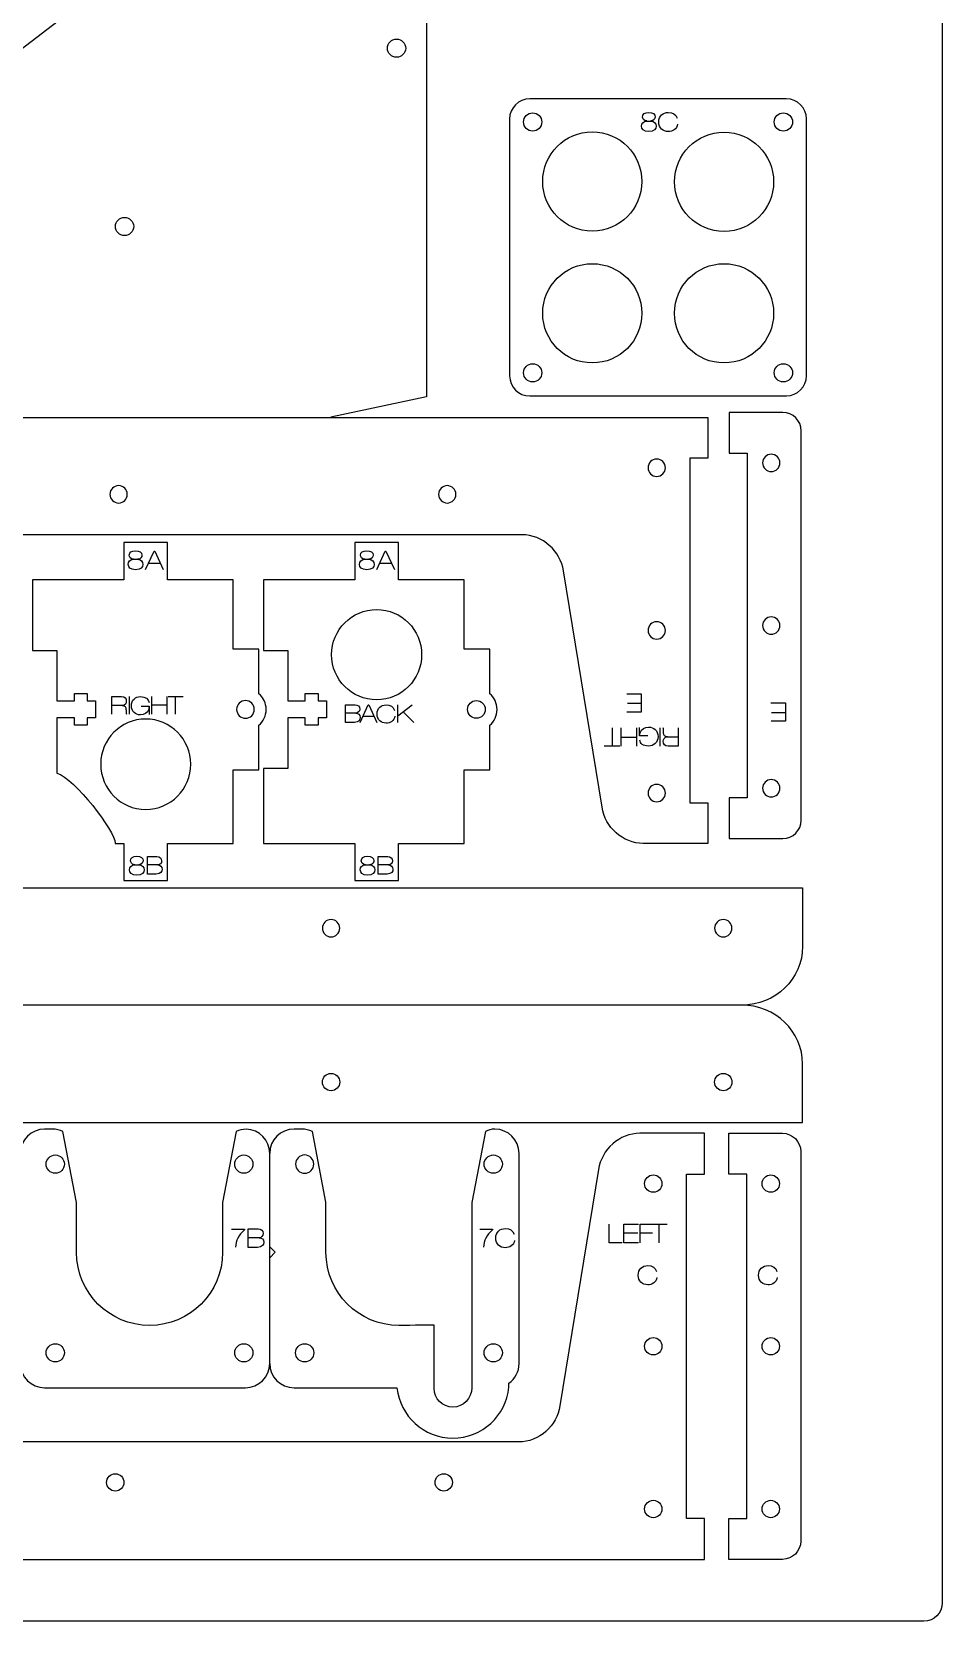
# Model space of a CAD drawing. Header units: millimetres. Extents: x 1 to 244, y 1 to 320.
# Drawn here: x 123.8 to 243.5, y 1.3 to 210.2 of the extents above; entities that cross this region are included whole.
import ezdxf

# ---------------------------------------------------------------- set-up
doc = ezdxf.new("R2010")
doc.units = ezdxf.units.MM
doc.layers.add('Layer_1', color=7, linetype='CONTINUOUS')

msp = doc.modelspace()

# ---------------------------------------------------------------- linework, layer by layer
at = {"layer": 'Layer_1', "color": 1, "true_color": 0xff0000}
for points in [[(243.532888, 317.610606), (243.532888, 3.678172), (243.532888, 3.678172)], [(101.184232, 159.507451), (81.087752, 168.336774), (81.087752, 175.563638), (90.995728, 204.475894), (93.504119, 210.195974), (110.143659, 205.710334), (121.662841, 207.335651), (128.574463, 212.595991), (175.726459, 212.595991), (175.726459, 162.192796), (163.132292, 159.507451)], [(172.968866, 208.014114), (172.968866, 208.014114)], [(223.03029, 201.363265), (217.931663, 201.363265), (194.542497, 201.356774), (189.284697, 201.356774)], [(186.631526, 198.703603), (186.639428, 170.218349), (186.639428, 164.960267)], [(189.676703, 199.517814), (189.676703, 199.517814)], [(225.690799, 164.966758), (225.683461, 193.452576), (225.683461, 198.710658)], [(223.844501, 198.317805), (223.844501, 198.317805)], [(204.03109, 190.498274), (204.03109, 190.498274)], [(221.35897, 190.449167), (221.35897, 190.449167)], [(137.197763, 184.582049), (137.197763, 184.582049)], [(204.030808, 173.171523), (204.030808, 173.171523)], [(221.35897, 173.171523), (221.35897, 173.171523)], [(188.476694, 165.351991), (188.476694, 165.351991)], [(222.64421, 164.151983), (222.64421, 164.151983)], [(189.292317, 162.307096), (194.390097, 162.307096), (217.778134, 162.314151), (217.778134, 162.314151)], [(217.778134, 162.314151), (223.03791, 162.314151)], [(27.181897, 159.490518), (212.707448, 159.490236), (212.707448, 154.130836), (212.707448, 154.130271)], [(222.574783, 160.137089), (215.513866, 160.137089), (215.513866, 154.77656), (217.874372, 154.77656), (217.874372, 109.496545), (215.513866, 109.496545), (215.513866, 104.136863), (222.574219, 104.136863)], [(224.975366, 106.53688), (224.975366, 157.737636), (224.975366, 157.736507)], [(221.040623, 154.655205), (221.040623, 154.655205)], [(212.707448, 154.130271), (210.346659, 154.130271), (210.346659, 108.849974), (212.707448, 108.849974), (212.707448, 103.490291), (212.707448, 103.490574), (204.212277, 103.490574)], [(205.980681, 154.010045), (205.980681, 154.010045)], [(135.22249, 150.518674), (135.22249, 150.518674)], [(178.429583, 150.518674), (178.429583, 150.518674)], [(188.288452, 144.065098), (182.203177, 144.065098), (19.182026, 144.065098)], [(153.661479, 123.17896), (153.661479, 129.029145), (150.301341, 129.029145), (150.301341, 138.148591), (141.661672, 138.148591), (141.661672, 143.028778), (135.901517, 143.028778), (135.901517, 138.148591), (123.901428, 138.148591), (123.901428, 128.869407), (127.101828, 128.869407), (127.101828, 122.229565), (129.394883, 122.229565), (129.394883, 123.189403), (131.074388, 123.189403), (131.074388, 122.229565), (132.185214, 122.229565), (132.185214, 119.98872), (131.074388, 119.98872), (131.074388, 119.029165), (129.394883, 119.029165), (129.394883, 119.98872), (127.101828, 119.98872), (127.101828, 112.733634), (127.101828, 112.733916)], [(184.030848, 123.17896), (184.030848, 129.029145), (180.671274, 129.029145), (180.671274, 138.148591), (172.031041, 138.148591), (172.031041, 143.028778), (166.270886, 143.028778), (166.270886, 138.148591), (154.271361, 138.148591), (154.271361, 128.869407), (157.471197, 128.869407), (157.471197, 122.229565), (159.764252, 122.229565), (159.764252, 123.189403), (161.444321, 123.189403), (161.444321, 122.229565), (162.554583, 122.229565), (162.554583, 119.98872), (161.444321, 119.98872), (161.444321, 119.029165), (159.764252, 119.029165), (159.764252, 119.98872), (157.471197, 119.98872), (157.471197, 113.350007), (154.271361, 113.350007), (154.271361, 103.510047), (166.270886, 103.510047), (166.270886, 98.62986), (172.031041, 98.62986), (172.031041, 103.510047), (180.671274, 103.510047), (180.671274, 113.189987), (184.030848, 113.189987), (184.030848, 119.039325)], [(198.792763, 108.250534), (193.707966, 139.30542)], [(205.980681, 132.630583), (205.980681, 132.630583)], [(221.040623, 133.275743), (221.040623, 133.275743)], [(175.071139, 128.309478), (175.071139, 128.309478)], [(153.061757, 121.109425), (153.061757, 121.109425)], [(183.431126, 121.109425), (183.431126, 121.109425)], [(153.661479, 113.191116), (153.661479, 119.039043)], [(134.774039, 103.507789), (134.774039, 103.510611), (135.901799, 103.510611), (135.901799, 98.630425), (141.661954, 98.630425), (141.661954, 103.510611), (150.301623, 103.510611), (150.301623, 113.190269), (153.661197, 113.190269), (153.661197, 113.190269), (153.661479, 113.191116)], [(144.701488, 113.909654), (144.701488, 113.909654)], [(205.980681, 111.250556), (205.980681, 111.250556)], [(221.040623, 111.895716), (221.040623, 111.895716)], [(56.06339, 97.673974), (62.148666, 97.673974), (225.172074, 97.673974)], [(163.156846, 91.220398), (163.156846, 91.220398)], [(214.735497, 91.220398), (214.735497, 91.220398)], [(217.17051, 82.250247), (31.64383, 82.250247), (31.64383, 76.890565), (31.644394, 76.89)], [(163.156846, 73.278403), (163.156846, 73.278403)], [(214.735497, 73.278403), (214.735497, 73.278403)], [(56.062826, 66.824827), (62.148101, 66.824827), (225.17151, 66.824827)], [(126.490534, 65.951349), (125.486106, 65.951349)], [(129.685572, 49.752076), (129.688394, 56.328983), (127.90221, 65.62002)], [(150.669641, 65.621996), (148.881481, 56.320798), (148.885432, 49.752076)], [(159.285603, 65.951631), (158.285972, 65.951631)], [(162.485721, 49.751511), (162.485439, 56.341683), (160.701794, 65.618045)], [(183.469226, 65.617763), (181.681348, 56.31854), (181.665826, 31.951482)], [(212.260972, 14.766119), (209.900748, 14.766119), (209.900748, 60.046414), (212.260972, 60.046414), (212.260972, 65.406096), (212.260972, 65.406096), (203.765519, 65.406096)], [(222.522008, 9.40559), (215.460526, 9.40559), (215.460526, 14.76499), (217.821032, 14.76499), (217.821032, 60.045285), (215.460526, 60.045285), (215.460526, 65.404967), (217.788859, 65.404685), (222.522008, 65.404967)], [(155.085854, 35.151318), (155.085854, 62.751514)], [(187.886003, 35.151318), (187.886003, 62.751514)], [(224.92259, 63.004949), (224.92259, 11.804479), (224.92259, 11.805608)], [(126.885363, 62.551136), (126.885363, 62.551136)], [(151.685359, 62.551136), (151.685359, 62.551136)], [(198.34657, 60.646136), (193.262054, 29.59154)], [(159.685794, 60.1514), (159.685794, 60.1514)], [(184.48579, 60.1514), (184.48579, 60.1514)], [(205.534488, 57.645831), (205.534488, 57.645831)], [(220.988412, 57.645831), (220.988412, 57.645831)], [(155.085854, 50.468356), (155.792539, 49.761671), (155.085854, 49.055551)], [(176.695328, 31.893909), (176.695328, 40.196031)], [(126.885363, 37.751149), (126.885363, 37.751149)], [(151.685359, 37.751149), (151.685359, 37.751149)], [(159.685794, 37.751149), (159.685794, 37.751149)], [(205.534488, 36.265813), (205.534488, 36.265813)], [(220.988412, 36.265813), (220.988412, 36.265813)], [(184.48579, 35.351413), (184.48579, 35.351413)], [(125.485541, 31.951482), (151.885737, 31.951482)], [(158.285972, 31.951482), (171.82135, 31.951482)], [(186.540368, 32.018933), (186.540368, 32.546407)], [(187.842541, 24.831574), (181.757266, 24.831574), (18.736114, 24.831574)], [(134.776014, 18.377716), (134.776014, 18.377716)], [(177.983108, 18.377716), (177.983108, 18.377716)], [(26.735986, 9.406436), (212.261537, 9.406436), (212.261537, 14.765836), (212.260972, 14.766119)], [(205.534488, 14.886345), (205.534488, 14.886345)], [(220.988412, 14.886345), (220.988412, 14.886345)], [(241.132588, 1.278154), (3.684074, 1.278154)]]:
    msp.add_lwpolyline(points, dxfattribs=at)
at = {"layer": 'Layer_1', "color": 5, "true_color": 0x0000ff}
for points in [[(204.670323, 198.440007), (204.670323, 198.446498)], [(204.670323, 198.440007), (205.218681, 198.440007)], [(204.670323, 198.440007), (204.670323, 198.440007)], [(205.218681, 198.446498), (205.218681, 198.440007)], [(137.172928, 140.838169), (137.172928, 140.845225)], [(137.172928, 140.838169), (137.721286, 140.838169)], [(137.172928, 140.838169), (137.172928, 140.838169)], [(137.721286, 140.845225), (137.721286, 140.838169)], [(138.760992, 139.508056), (139.871537, 141.924725), (139.959308, 141.924725), (141.06957, 139.508056)], [(140.702117, 140.30618), (139.121954, 140.30618)], [(167.59225, 140.838169), (167.59225, 140.845225)], [(167.59225, 140.838169), (168.14089, 140.838169)], [(167.59225, 140.838169), (167.59225, 140.838169)], [(168.14089, 140.845225), (168.14089, 140.838169)], [(169.180314, 139.508056), (170.290859, 141.924725), (170.378912, 141.924725), (171.488892, 139.508056)], [(171.121439, 140.30618), (169.541277, 140.30618)], [(134.332643, 120.497849), (134.332643, 122.795703), (135.596999, 122.795703)], [(135.683923, 121.621094), (135.680819, 121.614885), (134.332643, 121.610651)], [(136.614692, 122.795703), (136.614692, 120.497849)], [(138.169172, 121.524574), (139.250083, 121.524574), (139.250083, 120.447049)], [(139.601732, 120.497849), (139.601732, 122.795703)], [(139.601732, 121.726927), (141.570514, 121.726927)], [(141.570514, 122.795703), (141.570514, 120.497849)], [(141.727148, 122.795703), (143.708912, 122.795703)], [(142.685857, 120.498414), (142.685857, 122.775383)], [(165.057612, 121.709994), (166.306163, 121.709994)], [(166.222343, 119.41214), (165.057612, 119.41214), (165.057612, 121.709994), (165.057612, 121.709994)], [(166.994503, 119.41214), (168.050014, 121.709994), (168.133834, 121.709994), (169.188781, 119.41214)], [(171.941859, 120.268967), (173.830208, 121.709711)], [(171.941859, 119.411858), (171.941859, 121.709711)], [(202.04735, 123.174727), (203.948963, 123.174727), (203.948963, 120.75834), (202.06767, 120.75834)], [(203.948963, 121.881867), (202.145281, 121.881867)], [(220.999983, 121.966251), (222.902443, 121.966251), (222.902443, 119.549583), (221.020021, 119.549583)], [(166.415383, 120.615536), (165.057612, 120.618358)], [(166.415101, 120.619205), (166.415101, 120.612714)], [(168.839954, 120.172165), (167.337968, 120.172165)], [(172.638948, 120.800391), (174.042439, 119.411858)], [(222.902443, 120.673391), (221.097914, 120.673391)], [(200.13727, 118.685418), (200.13727, 116.317574)], [(201.297203, 116.296125), (201.297203, 118.6857)], [(203.345008, 117.407798), (201.297203, 117.407798)], [(203.345008, 118.6857), (203.345008, 116.296125)], [(204.835141, 117.618054), (203.710768, 117.618054), (203.710768, 118.739323)], [(206.451428, 116.296125), (206.451428, 118.6857)], [(207.41945, 117.517583), (207.422837, 117.524356)], [(207.422554, 117.524638), (208.824634, 117.528871)], [(208.824634, 118.6857), (208.824634, 116.296125), (207.509761, 116.296125)], [(201.134361, 116.296125), (199.073292, 116.296125)], [(137.332101, 100.697985), (137.332101, 100.704758)], [(137.332101, 100.697985), (137.880741, 100.697985)], [(137.332101, 100.697985), (137.332101, 100.697985)], [(137.881023, 100.704758), (137.881023, 100.697985)], [(139.011323, 101.763091), (140.259592, 101.763091)], [(140.176054, 99.465803), (139.011323, 99.465803), (139.011323, 101.763091), (139.011323, 101.763091)], [(140.369094, 100.669198), (139.011323, 100.67202)], [(140.368812, 100.672303), (140.368812, 100.665811)], [(167.682843, 100.697985), (167.682843, 100.704758)], [(167.682843, 100.697985), (168.231201, 100.697985)], [(167.682843, 100.697985), (167.682843, 100.697985)], [(168.231201, 100.704758), (168.231201, 100.697985)], [(169.361783, 101.763091), (170.610052, 101.763091)], [(170.526514, 99.465803), (169.361783, 99.465803), (169.361783, 101.763091), (169.361783, 101.763091)], [(170.719554, 100.669198), (169.361783, 100.67202)], [(170.719272, 100.672303), (170.719272, 100.665811)], [(150.078668, 52.814187), (151.764099, 52.814187), (151.764099, 52.726134)], [(153.494968, 50.414169), (152.269559, 50.414169), (152.269559, 52.830838), (152.269841, 52.830838)], [(152.269841, 52.830838), (153.583021, 52.830838)], [(182.704403, 52.813905), (184.390117, 52.813905), (184.390117, 52.725851)], [(201.44283, 51.006271), (199.732281, 51.006271), (199.732281, 53.443825)], [(203.596186, 51.006271), (201.677639, 51.006271), (201.677639, 53.443825), (203.575301, 53.443825)], [(201.677639, 52.310138), (203.497126, 52.310138)], [(203.81011, 51.006271), (203.81011, 53.443825), (205.520659, 53.443825)], [(203.81011, 52.310138), (205.421317, 52.310138)], [(205.253959, 53.443825), (207.356797, 53.443825)], [(206.311163, 51.006271), (206.311163, 53.443825)], [(153.698168, 51.679936), (152.269841, 51.682758)], [(153.697886, 51.683323), (153.697886, 51.676831)]]:
    msp.add_lwpolyline(points, dxfattribs=at)
at = {"layer": 'Layer_1', "color": 1, "true_color": 0xff0000}
for points in [[(170.568848, 208.014114), (170.568848, 208.676771), (171.106481, 209.214123), (171.768857, 209.214123)], [(171.768857, 209.214123), (172.431514, 209.214123), (172.968866, 208.676771), (172.968866, 208.014114)], [(171.768857, 206.814105), (171.106481, 206.814105), (170.568848, 207.351174), (170.568848, 208.014114)], [(172.968866, 208.014114), (172.968866, 207.351174), (172.431514, 206.814105), (171.768857, 206.814105)], [(189.284697, 201.356774), (187.825326, 201.356774), (186.631526, 200.162409), (186.631526, 198.703603)], [(225.683461, 198.710658), (225.683461, 200.169747), (224.488814, 201.363265), (223.03029, 201.363265)], [(188.476694, 198.317805), (188.476694, 198.981027), (189.014328, 199.517814), (189.676703, 199.517814)], [(189.676703, 199.517814), (190.339926, 199.517814), (190.876712, 198.981027), (190.876712, 198.317805)], [(221.444201, 198.317805), (221.444201, 198.981027), (221.981834, 199.517814), (222.64421, 199.517814)], [(222.64421, 199.517814), (223.307432, 199.517814), (223.844501, 198.981027), (223.844501, 198.317805)], [(189.676703, 197.117796), (189.014328, 197.117796), (188.476694, 197.655147), (188.476694, 198.317805)], [(190.876712, 198.317805), (190.876712, 197.655147), (190.339926, 197.117796), (189.676703, 197.117796)], [(190.991012, 190.498274), (190.991012, 194.098865), (193.909472, 197.018736), (197.51091, 197.018736)], [(197.51091, 197.018736), (201.112912, 197.018736), (204.03109, 194.098865), (204.03109, 190.498274)], [(208.317481, 190.449167), (208.317481, 194.050323), (211.236506, 196.970194), (214.837943, 196.970194)], [(214.837943, 196.970194), (218.440228, 196.970194), (221.35897, 194.050323), (221.35897, 190.449167)], [(222.64421, 197.117796), (221.981834, 197.117796), (221.444201, 197.655147), (221.444201, 198.317805)], [(223.844501, 198.317805), (223.844501, 197.655147), (223.307714, 197.117796), (222.64421, 197.117796)], [(197.51091, 183.978376), (193.909472, 183.978376), (190.991012, 186.896836), (190.991012, 190.498274)], [(204.03109, 190.498274), (204.03109, 186.896836), (201.112912, 183.978376), (197.51091, 183.978376)], [(214.837943, 183.928423), (211.236223, 183.928423), (208.317481, 186.847165), (208.317481, 190.449167)], [(221.35897, 190.449167), (221.35897, 186.847165), (218.440228, 183.928423), (214.837943, 183.928423)], [(134.797746, 184.582049), (134.797746, 185.244989), (135.335097, 185.782058), (135.997754, 185.782058)], [(135.997754, 183.38204), (135.335097, 183.38204), (134.797746, 183.919391), (134.797746, 184.582049)], [(135.997754, 185.782058), (136.660694, 185.782058), (137.197763, 185.244989), (137.197763, 184.582049)], [(137.197763, 184.582049), (137.197763, 183.919391), (136.660694, 183.38204), (135.997754, 183.38204)], [(190.991012, 173.171523), (190.991012, 176.771831), (193.90919, 179.69142), (197.510628, 179.69142)], [(197.510628, 179.69142), (201.11263, 179.69142), (204.030808, 176.771831), (204.030808, 173.171523)], [(208.317481, 173.171523), (208.317481, 176.771831), (211.235659, 179.692267), (214.837943, 179.692267)], [(214.837943, 179.692267), (218.440228, 179.692267), (221.35897, 176.771831), (221.35897, 173.171523)], [(197.510628, 166.651343), (193.90919, 166.651343), (190.991012, 169.570085), (190.991012, 173.171523)], [(204.030808, 173.171523), (204.030808, 169.570085), (201.11263, 166.651343), (197.510628, 166.651343)], [(214.837943, 166.650496), (211.235659, 166.650496), (208.317481, 169.56952), (208.317481, 173.171523)], [(221.35897, 173.171523), (221.35897, 169.56952), (218.440228, 166.650496), (214.837943, 166.650496)], [(188.476694, 165.351991), (188.476694, 166.014649), (189.014328, 166.552), (189.676703, 166.552)], [(189.676703, 164.151983), (189.014328, 164.151983), (188.476694, 164.689334), (188.476694, 165.351991)], [(189.676703, 166.552), (190.339926, 166.552), (190.876712, 166.014649), (190.876712, 165.351991)], [(190.876712, 165.351991), (190.876712, 164.689334), (190.339926, 164.151983), (189.676703, 164.151983)], [(221.444201, 165.351991), (221.444201, 166.014649), (221.981834, 166.552), (222.64421, 166.552)], [(222.64421, 164.151983), (221.981834, 164.151983), (221.444201, 164.689334), (221.444201, 165.351991)], [(222.64421, 166.552), (223.307714, 166.552), (223.844501, 166.014649), (223.844501, 165.351991)], [(223.844501, 165.351991), (223.844501, 164.689334), (223.307432, 164.151983), (222.64421, 164.151983)], [(186.639428, 164.960267), (186.639428, 163.500896), (187.833228, 162.307096), (189.292317, 162.307096)], [(223.03791, 162.314151), (224.497281, 162.314151), (225.690799, 163.507951), (225.690799, 164.966758)], [(224.975366, 157.736507), (224.975366, 159.057025), (223.895583, 160.137089), (222.574783, 160.137089)], [(221.040623, 154.655205), (220.410986, 154.655205), (219.900728, 154.144947), (219.900728, 153.515309)], [(222.180801, 153.515309), (222.180801, 154.144947), (221.670826, 154.655205), (221.040623, 154.655205)], [(205.980681, 154.010045), (205.351326, 154.010045), (204.840786, 153.499787), (204.840786, 152.870149)], [(204.840786, 152.870149), (204.840786, 152.240794), (205.351326, 151.730536), (205.980681, 151.730536)], [(207.120577, 152.870149), (207.120577, 153.499787), (206.610601, 154.010045), (205.980681, 154.010045)], [(205.980681, 151.730536), (206.610601, 151.730536), (207.120577, 152.240794), (207.120577, 152.870149)], [(219.900728, 153.515309), (219.900728, 152.886236), (220.410986, 152.375696), (221.040623, 152.375696)], [(221.040623, 152.375696), (221.670543, 152.375696), (222.180801, 152.885954), (222.180801, 153.515309)], [(135.22249, 150.518674), (134.592852, 150.518674), (134.082594, 150.008134), (134.082594, 149.378778)], [(136.362386, 149.378778), (136.362386, 150.008134), (135.852692, 150.518674), (135.22249, 150.518674)], [(178.429583, 150.518674), (177.799946, 150.518674), (177.289688, 150.008134), (177.289688, 149.378778)], [(179.569479, 149.378778), (179.569479, 150.008134), (179.059503, 150.518674), (178.429583, 150.518674)], [(134.082594, 149.378778), (134.082594, 148.74914), (134.592852, 148.239165), (135.22249, 148.239165)], [(135.22249, 148.239165), (135.85241, 148.239165), (136.362386, 148.74914), (136.362386, 149.378778)], [(177.289688, 149.378778), (177.289688, 148.74914), (177.799946, 148.239165), (178.429583, 148.239165)], [(178.429583, 148.239165), (179.059503, 148.239165), (179.569479, 148.74914), (179.569479, 149.378778)], [(193.707966, 139.30542), (193.366477, 141.923596), (190.928077, 144.065098), (188.288452, 144.065098)], [(163.230788, 128.309478), (163.230788, 131.589465), (165.881701, 134.249409), (169.150963, 134.249409)], [(169.150963, 134.249409), (172.421072, 134.249409), (175.071139, 131.589747), (175.071139, 128.309478)], [(205.980681, 132.630583), (205.351326, 132.630583), (204.840786, 132.120325), (204.840786, 131.490687)], [(207.120577, 131.490687), (207.120577, 132.120325), (206.610601, 132.630583), (205.980681, 132.630583)], [(221.040623, 133.275743), (220.410986, 133.275743), (219.900728, 132.765485), (219.900728, 132.135847)], [(219.900728, 132.135847), (219.900728, 131.506774), (220.410986, 130.996234), (221.040623, 130.996234)], [(222.180801, 132.135847), (222.180801, 132.765767), (221.670826, 133.275743), (221.040623, 133.275743)], [(221.040623, 130.996234), (221.670543, 130.996234), (222.180801, 131.506774), (222.180801, 132.135847)], [(204.840786, 131.490687), (204.840786, 130.861614), (205.351326, 130.351074), (205.980681, 130.351074)], [(205.980681, 130.351074), (206.610601, 130.351074), (207.120577, 130.861331), (207.120577, 131.490687)], [(169.150963, 122.368983), (165.881701, 122.368983), (163.230788, 125.028927), (163.230788, 128.309478)], [(175.071139, 128.309478), (175.071139, 125.028927), (172.421072, 122.368983), (169.150963, 122.368983)], [(151.901541, 122.269076), (151.260897, 122.269076), (150.741043, 121.749787), (150.741043, 121.109425)], [(153.061757, 121.109425), (153.061757, 121.749787), (152.542468, 122.269076), (151.901541, 122.269076)], [(154.619906, 121.109425), (154.619906, 121.938594), (154.247372, 122.679991), (153.661479, 123.17896)], [(181.110977, 121.109425), (181.110977, 121.749787), (181.630266, 122.269076), (182.271192, 122.269076)], [(182.271192, 122.269076), (182.911837, 122.269076), (183.431126, 121.749787), (183.431126, 121.109425)], [(184.989274, 121.109425), (184.989274, 121.938594), (184.616741, 122.679991), (184.030848, 123.17896)], [(138.781312, 119.850149), (135.51205, 119.850149), (132.861137, 117.190205), (132.861137, 113.909654)], [(144.701488, 113.909654), (144.701488, 117.190205), (142.051139, 119.850149), (138.781312, 119.850149)], [(150.741043, 121.109425), (150.741043, 120.46878), (151.260897, 119.949774), (151.901541, 119.949774)], [(151.901541, 119.949774), (152.542468, 119.949774), (153.061757, 120.46878), (153.061757, 121.109425)], [(153.661479, 119.039043), (154.247372, 119.537729), (154.619906, 120.279409), (154.619906, 121.109425)], [(182.271192, 119.949209), (181.630266, 119.949209), (181.110977, 120.46878), (181.110977, 121.109425)], [(183.431126, 121.109425), (183.431126, 120.46878), (182.911837, 119.949209), (182.271192, 119.949209)], [(184.030848, 119.039325), (184.616741, 119.537729), (184.989274, 120.279409), (184.989274, 121.109425)], [(132.861137, 113.909654), (132.861137, 110.629103), (135.51205, 107.96944), (138.781312, 107.96944)], [(138.781312, 107.96944), (142.051139, 107.96944), (144.701488, 110.629103), (144.701488, 113.909654)], [(127.101828, 112.733916), (129.41859, 112.084523), (134.774039, 105.096418), (134.774039, 103.507789)], [(205.980681, 111.250556), (205.351326, 111.250556), (204.840786, 110.740298), (204.840786, 110.11066)], [(207.120577, 110.11066), (207.120577, 110.74058), (206.610601, 111.250556), (205.980681, 111.250556)], [(221.040623, 111.895716), (220.410986, 111.895716), (219.900728, 111.385458), (219.900728, 110.75582)], [(219.900728, 110.75582), (219.900728, 110.126465), (220.410986, 109.616207), (221.040623, 109.616207)], [(222.180801, 110.75582), (222.180801, 111.385458), (221.670826, 111.895716), (221.040623, 111.895716)], [(221.040623, 109.616207), (221.670543, 109.616207), (222.180801, 110.126465), (222.180801, 110.75582)], [(204.840786, 110.11066), (204.840786, 109.481587), (205.351326, 108.971047), (205.980681, 108.971047)], [(205.980681, 108.971047), (206.610601, 108.971047), (207.120577, 109.481587), (207.120577, 110.11066)], [(204.212277, 103.490574), (201.572088, 103.490574), (199.133406, 105.63264), (198.792763, 108.250534)], [(222.574219, 104.136863), (223.895019, 104.136863), (224.975366, 105.216927), (224.975366, 106.53688)], [(225.172074, 97.673974), (225.172074, 97.673974), (225.172074, 94.203205), (225.172074, 89.961405)], [(163.156846, 93.499907), (162.526926, 93.499907), (162.01695, 92.989367), (162.01695, 92.360294)], [(162.01695, 92.360294), (162.01695, 91.730656), (162.526926, 91.220398), (163.156846, 91.220398)], [(164.296741, 92.360294), (164.296741, 92.989367), (163.786483, 93.499907), (163.156846, 93.499907)], [(163.156846, 91.220398), (163.786483, 91.220398), (164.296741, 91.730656), (164.296741, 92.360294)], [(214.735497, 93.499907), (214.105012, 93.499907), (213.595319, 92.989367), (213.595319, 92.360294)], [(213.595319, 92.360294), (213.595319, 91.730656), (214.105012, 91.220398), (214.735497, 91.220398)], [(215.875392, 92.360294), (215.875392, 92.989367), (215.36457, 93.499907), (214.735497, 93.499907)], [(214.735497, 91.220398), (215.36457, 91.220398), (215.875392, 91.730656), (215.875392, 92.360294)], [(225.172074, 89.961405), (225.172074, 85.71904), (221.571483, 82.248836), (217.171074, 82.248836)], [(225.17151, 74.537678), (225.17151, 78.77976), (221.570919, 82.250247), (217.17051, 82.250247)], [(162.01695, 72.138507), (162.01695, 72.768145), (162.526926, 73.278403), (163.156846, 73.278403)], [(163.156846, 73.278403), (163.786483, 73.278403), (164.296741, 72.768145), (164.296741, 72.138507)], [(213.595319, 72.138507), (213.595319, 72.768145), (214.105012, 73.278403), (214.735497, 73.278403)], [(214.735497, 73.278403), (215.36457, 73.278403), (215.875392, 72.768145), (215.875392, 72.138507)], [(225.17151, 66.824827), (225.17151, 66.824827), (225.17151, 70.295878), (225.17151, 74.537678)], [(163.156846, 70.998894), (162.526926, 70.998894), (162.01695, 71.509151), (162.01695, 72.138507)], [(164.296741, 72.138507), (164.296741, 71.509151), (163.786483, 70.998894), (163.156846, 70.998894)], [(214.735497, 70.998894), (214.105012, 70.998894), (213.595319, 71.509151), (213.595319, 72.138507)], [(215.875392, 72.138507), (215.875392, 71.509151), (215.36457, 70.998894), (214.735497, 70.998894)], [(125.486106, 65.951349), (123.718548, 65.951349), (122.285988, 64.519354), (122.285988, 62.751514)], [(127.90221, 65.62002), (127.475772, 65.830276), (126.997688, 65.951349), (126.490534, 65.951349)], [(151.989312, 65.945987), (151.51659, 65.933005), (151.06955, 65.818423), (150.669641, 65.621996)], [(155.085854, 62.751514), (155.085854, 64.483794), (153.708328, 65.890954), (151.989312, 65.945987)], [(158.285972, 65.951631), (156.518414, 65.951631), (155.085854, 64.519636), (155.085854, 62.751796)], [(160.701794, 65.618045), (160.274792, 65.829711), (159.795014, 65.951631), (159.285603, 65.951631)], [(184.686168, 65.951349), (184.177039, 65.951349), (183.896792, 65.829429), (183.469226, 65.617763)], [(187.886003, 62.751514), (187.886003, 64.519354), (186.453161, 65.951349), (184.686168, 65.951349)], [(203.765519, 65.406096), (201.12533, 65.406096), (198.686648, 63.264029), (198.34657, 60.646136)], [(222.522008, 65.404967), (223.842243, 65.404967), (224.92259, 64.325185), (224.92259, 63.004949)], [(125.685354, 61.351127), (125.685354, 62.013785), (126.222423, 62.551136), (126.885363, 62.551136)], [(126.885363, 60.1514), (126.222423, 60.1514), (125.685354, 60.688469), (125.685354, 61.351127)], [(126.885363, 62.551136), (127.548303, 62.551136), (128.085372, 62.014067), (128.085372, 61.351127)], [(128.085372, 61.351127), (128.085372, 60.688469), (127.548303, 60.1514), (126.885363, 60.1514)], [(150.48535, 61.351127), (150.48535, 62.013785), (151.022701, 62.551136), (151.685359, 62.551136)], [(151.685359, 60.1514), (151.022701, 60.1514), (150.48535, 60.688469), (150.48535, 61.351127)], [(151.685359, 62.551136), (152.348299, 62.551136), (152.885368, 62.014067), (152.885368, 61.351127)], [(152.885368, 61.351127), (152.885368, 60.688469), (152.348299, 60.1514), (151.685359, 60.1514)], [(159.685794, 62.551136), (159.023137, 62.551136), (158.485786, 62.014067), (158.485786, 61.351127)], [(158.485786, 61.351127), (158.485786, 60.688469), (159.023137, 60.1514), (159.685794, 60.1514)], [(160.885803, 61.351127), (160.885803, 62.014067), (160.34817, 62.551136), (159.685794, 62.551136)], [(159.685794, 60.1514), (160.34817, 60.1514), (160.885803, 60.688469), (160.885803, 61.351127)], [(183.285781, 61.351127), (183.285781, 62.014067), (183.823132, 62.551136), (184.48579, 62.551136)], [(184.48579, 60.1514), (183.823132, 60.1514), (183.285781, 60.688469), (183.285781, 61.351127)], [(184.48579, 62.551136), (185.148448, 62.551136), (185.685799, 62.014067), (185.685799, 61.351127)], [(185.685799, 61.351127), (185.685799, 60.688469), (185.148448, 60.1514), (184.48579, 60.1514)], [(204.394592, 58.785727), (204.394592, 59.415083), (204.90485, 59.92534), (205.534488, 59.92534)], [(205.534488, 57.645831), (204.905132, 57.645831), (204.394592, 58.156089), (204.394592, 58.785727)], [(205.534488, 59.92534), (206.164408, 59.92534), (206.674383, 59.415083), (206.674383, 58.785727)], [(206.674383, 58.785727), (206.674383, 58.156089), (206.164408, 57.645831), (205.534488, 57.645831)], [(219.848234, 58.785727), (219.848234, 59.415083), (220.359057, 59.92534), (220.988412, 59.92534)], [(220.988412, 57.645831), (220.359057, 57.645831), (219.848234, 58.156089), (219.848234, 58.785727)], [(220.988412, 59.92534), (221.618614, 59.92534), (222.128308, 59.415083), (222.128308, 58.785727)], [(222.128308, 58.785727), (222.128308, 58.156089), (221.618614, 57.645831), (220.988412, 57.645831)], [(139.285361, 40.15144), (133.983534, 40.15144), (129.685572, 44.449685), (129.685572, 49.752076)], [(148.885432, 49.752076), (148.885432, 44.449685), (144.58747, 40.15144), (139.285361, 40.15144)], [(172.085792, 40.15144), (166.783966, 40.15144), (162.485721, 44.44912), (162.485721, 49.751511)], [(176.695328, 40.196031), (176.695328, 40.196031), (173.756548, 40.15144), (172.085792, 40.15144)], [(125.685354, 36.55114), (125.685354, 37.213515), (126.222423, 37.751149), (126.885363, 37.751149)], [(126.885363, 37.751149), (127.548303, 37.751149), (128.085372, 37.213515), (128.085372, 36.55114)], [(150.48535, 36.55114), (150.48535, 37.213515), (151.022701, 37.751149), (151.685359, 37.751149)], [(151.685359, 37.751149), (152.348299, 37.751149), (152.885368, 37.213515), (152.885368, 36.55114)], [(158.485786, 36.55114), (158.485786, 37.213515), (159.023137, 37.751149), (159.685794, 37.751149)], [(159.685794, 37.751149), (160.34817, 37.751149), (160.885803, 37.213515), (160.885803, 36.55114)], [(183.285781, 36.551422), (183.285781, 37.213798), (183.823132, 37.751431), (184.48579, 37.751431)], [(184.48579, 37.751431), (185.148448, 37.751431), (185.685799, 37.213798), (185.685799, 36.551422)], [(204.394592, 37.405709), (204.394592, 38.035347), (204.90485, 38.545314), (205.534488, 38.545314)], [(205.534488, 38.545314), (206.164408, 38.545314), (206.674383, 38.035347), (206.674383, 37.405709)], [(219.848234, 37.405709), (219.848234, 38.035347), (220.359057, 38.545314), (220.988412, 38.545314)], [(220.988412, 38.545314), (221.618614, 38.545314), (222.128308, 38.035347), (222.128308, 37.405709)], [(126.885363, 35.351131), (126.222423, 35.351131), (125.685354, 35.888482), (125.685354, 36.55114)], [(128.085372, 36.55114), (128.085372, 35.888482), (127.548303, 35.351131), (126.885363, 35.351131)], [(151.685359, 35.351131), (151.022701, 35.351131), (150.48535, 35.888482), (150.48535, 36.55114)], [(152.885368, 36.55114), (152.885368, 35.888482), (152.348299, 35.351131), (151.685359, 35.351131)], [(159.685794, 35.351131), (159.023137, 35.351131), (158.485786, 35.888482), (158.485786, 36.55114)], [(160.885803, 36.55114), (160.885803, 35.888482), (160.34817, 35.351131), (159.685794, 35.351131)], [(184.48579, 35.351413), (183.823132, 35.351413), (183.285781, 35.888764), (183.285781, 36.551422)], [(185.685799, 36.551422), (185.685799, 35.888482), (185.148448, 35.351413), (184.48579, 35.351413)], [(205.534488, 36.265813), (204.905132, 36.265813), (204.394592, 36.776353), (204.394592, 37.405709)], [(206.674383, 37.405709), (206.674383, 36.776353), (206.164408, 36.265813), (205.534488, 36.265813)], [(220.988412, 36.265813), (220.359057, 36.265813), (219.848234, 36.776353), (219.848234, 37.405709)], [(222.128308, 37.405709), (222.128308, 36.776353), (221.618614, 36.265813), (220.988412, 36.265813)], [(122.285423, 35.151318), (122.285423, 33.384042), (123.717983, 31.951482), (125.485541, 31.951482)], [(151.885737, 31.951482), (153.653012, 31.951482), (155.085854, 33.384042), (155.085854, 35.151318)], [(155.085854, 35.151318), (155.085854, 33.384042), (156.518414, 31.951482), (158.285972, 31.951482)], [(186.540368, 32.546407), (187.354014, 33.126655), (187.886003, 34.075769), (187.886003, 35.151318)], [(171.82135, 31.951482), (172.219566, 28.23969), (175.359288, 25.34917), (179.176626, 25.34917)], [(179.176626, 29.412611), (177.806437, 29.412611), (176.695328, 30.524002), (176.695328, 31.893909)], [(179.176626, 25.34917), (183.017106, 25.34917), (186.173197, 28.274403), (186.540368, 32.018933)], [(181.665826, 31.951482), (181.665826, 30.580729), (180.547097, 29.412611), (179.176626, 29.412611)], [(193.262054, 29.59154), (192.920848, 26.973076), (190.482166, 24.831574), (187.842541, 24.831574)], [(133.636119, 19.517612), (133.636119, 20.14725), (134.146377, 20.657225), (134.776014, 20.657225)], [(134.776014, 18.377716), (134.146377, 18.377716), (133.636119, 18.888539), (133.636119, 19.517612)], [(134.776014, 20.657225), (135.405934, 20.657225), (135.91591, 20.14725), (135.91591, 19.517612)], [(135.91591, 19.517612), (135.91591, 18.888539), (135.406217, 18.377716), (134.776014, 18.377716)], [(176.843212, 19.517612), (176.843212, 20.14725), (177.35347, 20.657225), (177.983108, 20.657225)], [(177.983108, 18.377716), (177.35347, 18.377716), (176.843212, 18.888539), (176.843212, 19.517612)], [(177.983108, 20.657225), (178.613028, 20.657225), (179.123003, 20.14725), (179.123003, 19.517612)], [(179.123003, 19.517612), (179.123003, 18.888539), (178.613028, 18.377716), (177.983108, 18.377716)], [(204.394592, 16.026241), (204.394592, 16.655879), (204.90485, 17.165854), (205.534488, 17.165854)], [(205.534488, 17.165854), (206.164408, 17.165854), (206.674383, 16.655879), (206.674383, 16.026241)], [(219.848234, 16.026241), (219.848234, 16.655879), (220.359057, 17.165854), (220.988412, 17.165854)], [(220.988412, 17.165854), (221.618614, 17.165854), (222.128308, 16.655879), (222.128308, 16.026241)], [(205.534488, 14.886345), (204.905132, 14.886345), (204.394592, 15.396885), (204.394592, 16.026241)], [(206.674383, 16.026241), (206.674383, 15.396885), (206.164408, 14.886345), (205.534488, 14.886345)], [(220.988412, 14.886345), (220.359057, 14.886345), (219.848234, 15.396885), (219.848234, 16.026241)], [(222.128308, 16.026241), (222.128308, 15.396885), (221.618614, 14.886345), (220.988412, 14.886345)], [(224.92259, 11.805608), (224.92259, 10.485372), (223.842243, 9.40559), (222.522008, 9.40559)], [(243.532888, 3.678172), (243.532888, 2.352574), (242.458468, 1.278154), (241.132588, 1.278154)]]:
    msp.add_open_spline(points, degree=3, dxfattribs=at)
at = {"layer": 'Layer_1', "color": 5, "true_color": 0x0000ff}
for points in [[(204.115192, 198.968045), (204.115192, 199.360616), (204.40955, 199.563251), (204.944361, 199.563251)], [(204.670323, 198.446498), (204.240499, 198.476978), (204.115192, 198.768231), (204.115192, 198.968045)], [(204.944361, 199.563251), (205.479454, 199.563251), (205.773812, 199.360616), (205.773812, 198.968045)], [(205.773812, 198.968045), (205.773812, 198.768231), (205.648223, 198.476978), (205.218681, 198.446498)], [(206.258388, 198.317523), (206.258388, 199.116776), (206.820292, 199.580467), (207.51089, 199.580467)], [(207.51089, 199.580467), (208.082672, 199.580467), (208.536203, 199.347069), (208.664897, 198.822136)], [(203.990168, 197.756465), (203.990168, 198.138311), (204.189699, 198.392311), (204.670323, 198.440007)], [(204.944361, 197.07264), (204.22667, 197.07264), (203.990168, 197.3876), (203.990168, 197.756465)], [(205.899119, 197.756465), (205.899119, 197.3876), (205.662052, 197.07264), (204.944361, 197.07264)], [(205.218681, 198.440007), (205.699588, 198.392594), (205.899119, 198.138594), (205.899119, 197.756465)], [(207.51089, 197.055425), (206.820292, 197.055425), (206.258388, 197.519116), (206.258388, 198.317523)], [(208.722752, 198.026834), (208.651632, 197.380263), (208.069408, 197.055425), (207.51089, 197.055425)], [(136.492772, 140.154627), (136.492772, 140.53732), (136.692303, 140.790756), (137.172928, 140.838169)], [(137.446966, 139.471085), (136.729274, 139.471085), (136.492772, 139.785763), (136.492772, 140.154627)], [(136.617797, 141.366489), (136.617797, 141.75906), (136.912154, 141.961978), (137.446966, 141.961978)], [(137.172928, 140.845225), (136.743103, 140.875423), (136.617797, 141.166676), (136.617797, 141.366489)], [(137.446966, 141.961978), (137.981777, 141.961978), (138.276417, 141.75906), (138.276417, 141.366489)], [(138.401723, 140.154627), (138.401723, 139.785763), (138.164657, 139.471085), (137.446966, 139.471085)], [(138.276417, 141.366489), (138.276417, 141.166676), (138.150828, 140.875423), (137.721286, 140.845225)], [(137.721286, 140.838169), (138.202192, 140.790756), (138.401723, 140.53732), (138.401723, 140.154627)], [(166.912094, 140.154627), (166.912094, 140.53732), (167.111626, 140.790756), (167.59225, 140.838169)], [(167.866288, 139.471085), (167.148597, 139.471085), (166.912094, 139.785763), (166.912094, 140.154627)], [(167.037119, 141.366489), (167.037119, 141.75906), (167.331477, 141.961978), (167.866288, 141.961978)], [(167.59225, 140.845225), (167.162426, 140.875423), (167.037119, 141.166676), (167.037119, 141.366489)], [(167.866288, 141.961978), (168.400817, 141.961978), (168.695739, 141.75906), (168.695739, 141.366489)], [(168.821046, 140.154627), (168.821046, 139.785763), (168.583979, 139.471085), (167.866288, 139.471085)], [(168.695739, 141.366489), (168.695739, 141.166676), (168.57015, 140.875423), (168.14089, 140.845225)], [(168.14089, 140.838169), (168.621514, 140.790756), (168.821046, 140.53732), (168.821046, 140.154627)], [(135.596999, 122.795703), (136.056739, 122.795703), (136.23087, 122.57698), (136.23087, 122.16804)], [(135.680819, 121.614885), (136.034443, 121.611498), (136.188819, 121.447245), (136.188819, 121.13172)], [(136.23087, 122.16804), (136.23087, 121.949036), (136.082986, 121.643671), (135.683923, 121.621094)], [(136.894939, 121.595129), (136.894939, 122.354589), (137.428903, 122.795703), (138.08507, 122.795703)], [(138.08507, 120.395685), (137.428621, 120.395685), (136.894939, 120.836234), (136.894939, 121.595129)], [(138.08507, 122.795703), (138.802479, 122.795703), (139.132397, 122.477074), (139.216217, 122.032856)], [(139.249801, 121.524574), (139.216217, 121.257309), (139.169932, 121.139905), (139.169932, 121.139905)], [(166.306163, 121.709994), (166.669948, 121.709994), (166.923383, 121.513567), (166.923383, 121.140469)], [(169.200352, 120.509703), (169.200352, 121.268598), (169.734599, 121.709711), (170.391048, 121.709711)], [(170.391048, 121.709711), (170.934608, 121.709711), (171.366126, 121.488167), (171.48861, 120.988351)], [(136.188819, 121.13172), (136.188819, 121.048465), (136.195592, 120.591547), (136.240748, 120.497849)], [(139.169932, 121.139905), (139.010759, 120.611867), (138.564566, 120.395685), (138.08507, 120.395685)], [(166.994503, 120.036698), (166.994503, 119.769434), (166.824323, 119.41214), (166.222343, 119.41214)], [(166.923383, 121.140469), (166.923383, 120.869818), (166.685752, 120.612714), (166.415101, 120.619205)], [(166.415101, 120.612714), (166.714539, 120.599731), (166.994503, 120.439429), (166.994503, 120.036698)], [(170.391048, 119.309411), (169.734599, 119.309411), (169.200352, 119.74996), (169.200352, 120.509703)], [(171.543079, 120.233125), (171.475346, 119.618163), (170.921908, 119.309411), (170.391048, 119.309411)], [(203.710768, 117.618054), (203.745763, 117.89576), (203.793741, 118.018245), (203.793741, 118.018245)], [(204.922066, 116.296125), (204.17587, 116.296125), (203.832406, 116.627454), (203.745763, 117.089734)], [(203.793741, 118.018245), (203.959406, 118.566885), (204.423097, 118.79238), (204.922066, 118.79238)], [(204.922066, 118.79238), (205.604761, 118.79238), (206.160457, 118.334051), (206.160457, 117.544676)], [(206.160457, 117.544676), (206.160457, 116.754736), (205.604761, 116.296125), (204.922066, 116.296125)], [(206.894517, 118.026147), (206.894517, 118.113636), (206.887743, 118.588334), (206.840894, 118.685418)], [(206.85049, 116.948905), (206.85049, 117.176376), (207.004301, 117.49444), (207.41945, 117.517583)], [(207.422837, 117.524356), (207.054819, 117.528025), (206.894517, 117.698487), (206.894517, 118.026147)], [(207.509761, 116.296125), (207.031677, 116.296125), (206.85049, 116.523878), (206.85049, 116.948905)], [(136.651946, 100.014443), (136.651946, 100.396289), (136.851759, 100.650571), (137.332101, 100.697985)], [(136.777252, 101.226023), (136.777252, 101.618876), (137.07161, 101.821511), (137.606139, 101.821511)], [(137.332101, 100.704758), (136.902277, 100.734956), (136.777252, 101.026209), (136.777252, 101.226023)], [(137.606139, 101.821511), (138.141232, 101.821511), (138.436154, 101.618594), (138.436154, 101.226023)], [(138.436154, 101.226023), (138.436154, 101.026209), (138.310283, 100.735238), (137.881023, 100.704758)], [(137.881023, 100.697985), (138.361648, 100.650571), (138.560897, 100.396571), (138.560897, 100.014443)], [(140.259592, 101.763091), (140.623377, 101.763091), (140.877094, 101.566665), (140.877094, 101.193567)], [(140.877094, 101.193567), (140.877094, 100.92348), (140.639463, 100.665811), (140.368812, 100.672303)], [(140.368812, 100.665811), (140.667968, 100.653111), (140.948214, 100.492245), (140.948214, 100.090078)], [(167.002123, 100.014443), (167.002123, 100.396289), (167.201937, 100.650571), (167.682843, 100.697985)], [(167.127712, 101.226023), (167.127712, 101.618876), (167.42207, 101.821511), (167.956599, 101.821511)], [(167.682843, 100.704758), (167.252737, 100.734956), (167.127712, 101.026209), (167.127712, 101.226023)], [(167.956599, 101.821511), (168.491692, 101.821511), (168.786332, 101.618594), (168.786332, 101.226023)], [(168.786332, 101.226023), (168.786332, 101.026209), (168.660743, 100.735238), (168.231201, 100.704758)], [(168.231201, 100.697985), (168.711826, 100.650571), (168.911074, 100.396571), (168.911074, 100.014443)], [(170.610052, 101.763091), (170.973837, 101.763091), (171.227554, 101.566665), (171.227554, 101.193567)], [(171.227554, 101.193567), (171.227554, 100.92348), (170.989923, 100.665811), (170.719272, 100.672303)], [(170.719272, 100.665811), (171.018428, 100.653111), (171.298674, 100.492245), (171.298674, 100.090078)], [(137.606139, 99.3309), (136.88873, 99.3309), (136.651946, 99.64586), (136.651946, 100.014443)], [(138.560897, 100.014443), (138.560897, 99.64586), (138.324112, 99.3309), (137.606139, 99.3309)], [(140.948214, 100.090078), (140.948214, 99.823096), (140.77747, 99.465803), (140.176054, 99.465803)], [(167.956317, 99.3309), (167.238908, 99.3309), (167.002123, 99.64586), (167.002123, 100.014443)], [(168.911074, 100.014443), (168.911074, 99.64586), (168.67429, 99.3309), (167.956317, 99.3309)], [(171.298674, 100.090078), (171.298674, 99.823096), (171.128212, 99.465803), (170.526514, 99.465803)], [(151.764099, 52.726134), (150.985166, 52.042591), (150.623074, 51.253498), (150.586103, 50.431103)], [(153.583021, 52.830838), (153.965432, 52.830838), (154.232697, 52.624534), (154.232697, 52.23168)], [(154.232697, 52.23168), (154.232697, 51.947483), (153.982648, 51.676831), (153.697886, 51.683323)], [(184.390117, 52.725851), (183.611183, 52.042309), (183.249092, 51.253216), (183.212121, 50.43082)], [(184.815708, 51.622363), (184.815708, 52.421051), (185.37733, 52.884743), (186.067928, 52.884743)], [(186.067928, 52.884743), (186.63971, 52.884743), (187.093523, 52.651627), (187.222217, 52.126694)], [(154.306921, 51.071183), (154.306921, 50.789807), (154.12771, 50.414169), (153.494968, 50.414169)], [(153.697886, 51.676831), (154.012563, 51.663285), (154.306921, 51.494234), (154.306921, 51.071183)], [(186.067928, 50.359983), (185.37733, 50.359983), (184.815708, 50.823674), (184.815708, 51.622363)], [(187.27979, 51.331109), (187.20867, 50.685103), (186.626728, 50.359983), (186.067928, 50.359983)], [(203.544821, 46.749796), (203.544821, 47.548485), (204.106443, 48.011894), (204.797041, 48.011894)], [(204.797041, 45.487416), (204.106443, 45.487416), (203.544821, 45.950825), (203.544821, 46.749796)], [(204.797041, 48.011894), (205.369388, 48.011894), (205.822919, 47.778778), (205.95133, 47.254127)], [(206.008621, 46.45826), (205.937501, 45.811689), (205.355559, 45.487416), (204.797041, 45.487416)], [(219.374948, 46.749796), (219.374948, 47.548485), (219.936852, 48.011894), (220.627732, 48.011894)], [(220.627732, 45.487416), (219.936852, 45.487416), (219.374948, 45.950825), (219.374948, 46.749796)], [(220.627732, 48.011894), (221.199797, 48.011894), (221.653892, 47.778778), (221.782303, 47.254127)], [(221.839594, 46.45826), (221.768474, 45.811689), (221.18625, 45.487416), (220.627732, 45.487416)]]:
    msp.add_open_spline(points, degree=3, dxfattribs=at)

doc.saveas('drawing.dxf')
